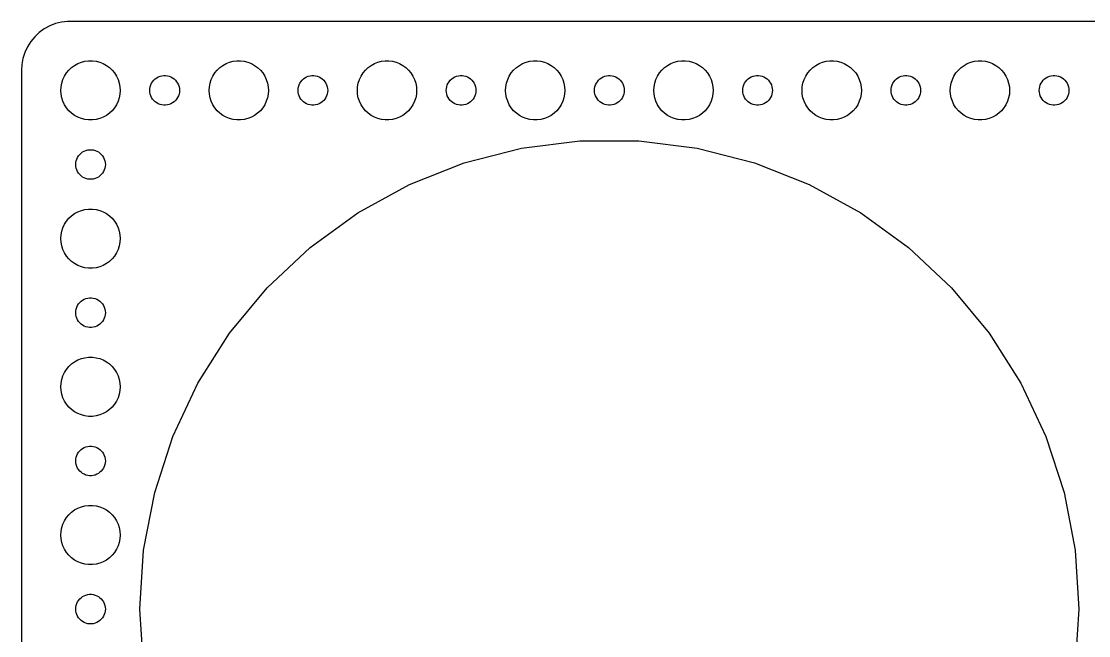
# Model space of a CAD drawing. Header units: metres. Extents: x -210 to 210, y -59 to 59.
# Drawn here: x -209.5 to -101.5, y -2.7 to 59.5 of the extents above; entities that cross this region are included whole.
import ezdxf

# ---------------------------------------------------------------- set-up
doc = ezdxf.new("R2010")
doc.units = ezdxf.units.M

msp = doc.modelspace()

# ---------------------------------------------------------------- linework, layer by layer
for p, q in [((-205.437, 59.4114), (-206.045, 59.2553)), ((-204.814, 59.4901), (-205.437, 59.4114)), ((204.814, 59.4901), (-204.814, 59.4901)), ((-207.687, 58.3526), (-208.145, 57.9227)), ((-207.179, 58.7216), (-207.687, 58.3526)), ((-206.629, 59.0241), (-207.179, 58.7216)), ((-206.045, 59.2553), (-206.629, 59.0241)), ((-208.545, 57.4389), (-208.882, 56.9088)), ((-208.145, 57.9227), (-208.545, 57.4389)), ((-209.149, 56.3406), (-209.343, 55.7434)), ((-208.882, 56.9088), (-209.149, 56.3406)), ((-209.461, 55.1267), (-209.5, 54.5)), ((-209.343, 55.7434), (-209.461, 55.1267)), ((-204.107, 55.033), (-203.777, 55.2145)), ((-203.777, 55.2145), (-203.427, 55.3532)), ((-203.427, 55.3532), (-203.062, 55.4469)), ((-203.062, 55.4469), (-202.688, 55.4941)), ((-202.688, 55.4941), (-202.312, 55.4941)), ((-202.312, 55.4941), (-201.938, 55.4469)), ((-201.938, 55.4469), (-201.573, 55.3532)), ((-201.573, 55.3532), (-201.223, 55.2145)), ((-201.223, 55.2145), (-200.893, 55.033)), ((-189.107, 55.033), (-188.777, 55.2145)), ((-188.777, 55.2145), (-188.427, 55.3532)), ((-188.427, 55.3532), (-188.062, 55.4469)), ((-188.062, 55.4469), (-187.688, 55.4941)), ((-187.688, 55.4941), (-187.312, 55.4941)), ((-187.312, 55.4941), (-186.938, 55.4469)), ((-186.938, 55.4469), (-186.573, 55.3532)), ((-186.573, 55.3532), (-186.223, 55.2145)), ((-186.223, 55.2145), (-185.893, 55.033)), ((-174.107, 55.033), (-173.777, 55.2145)), ((-173.777, 55.2145), (-173.427, 55.3532)), ((-173.427, 55.3532), (-173.062, 55.4469)), ((-173.062, 55.4469), (-172.688, 55.4941)), ((-172.688, 55.4941), (-172.312, 55.4941)), ((-172.312, 55.4941), (-171.938, 55.4469)), ((-171.938, 55.4469), (-171.573, 55.3532)), ((-171.573, 55.3532), (-171.223, 55.2145)), ((-171.223, 55.2145), (-170.893, 55.033)), ((-159.107, 55.033), (-158.777, 55.2145)), ((-158.777, 55.2145), (-158.427, 55.3532)), ((-158.427, 55.3532), (-158.062, 55.4469)), ((-158.062, 55.4469), (-157.688, 55.4941)), ((-157.688, 55.4941), (-157.312, 55.4941)), ((-157.312, 55.4941), (-156.938, 55.4469)), ((-156.938, 55.4469), (-156.573, 55.3532)), ((-156.573, 55.3532), (-156.223, 55.2145)), ((-156.223, 55.2145), (-155.893, 55.033)), ((-144.107, 55.033), (-143.777, 55.2145)), ((-143.777, 55.2145), (-143.427, 55.3532)), ((-143.427, 55.3532), (-143.062, 55.4469)), ((-143.062, 55.4469), (-142.688, 55.4941)), ((-142.688, 55.4941), (-142.312, 55.4941)), ((-142.312, 55.4941), (-141.938, 55.4469)), ((-141.938, 55.4469), (-141.573, 55.3532)), ((-141.573, 55.3532), (-141.223, 55.2145)), ((-141.223, 55.2145), (-140.893, 55.033)), ((-129.107, 55.033), (-128.777, 55.2145)), ((-128.777, 55.2145), (-128.427, 55.3532)), ((-128.427, 55.3532), (-128.062, 55.4469)), ((-128.062, 55.4469), (-127.688, 55.4941)), ((-127.688, 55.4941), (-127.312, 55.4941)), ((-127.312, 55.4941), (-126.938, 55.4469)), ((-126.938, 55.4469), (-126.573, 55.3532)), ((-126.573, 55.3532), (-126.223, 55.2145)), ((-126.223, 55.2145), (-125.893, 55.033)), ((-114.107, 55.033), (-113.777, 55.2145)), ((-113.777, 55.2145), (-113.427, 55.3532)), ((-113.427, 55.3532), (-113.062, 55.4469)), ((-113.062, 55.4469), (-112.688, 55.4941)), ((-112.688, 55.4941), (-112.312, 55.4941)), ((-112.312, 55.4941), (-111.938, 55.4469)), ((-111.938, 55.4469), (-111.573, 55.3532)), ((-111.573, 55.3532), (-111.223, 55.2145)), ((-111.223, 55.2145), (-110.893, 55.033)), ((-209.5, 54.5), (-209.5, -54.5)), ((-205.129, 53.9453), (-204.927, 54.2634)), ((-204.927, 54.2634), (-204.687, 54.5536)), ((-204.687, 54.5536), (-204.412, 54.8115)), ((-204.412, 54.8115), (-204.107, 55.033)), ((-200.893, 55.033), (-200.588, 54.8115)), ((-200.588, 54.8115), (-200.313, 54.5536)), ((-200.313, 54.5536), (-200.073, 54.2634)), ((-200.073, 54.2634), (-199.871, 53.9453)), ((-190.129, 53.9453), (-189.927, 54.2634)), ((-189.927, 54.2634), (-189.687, 54.5536)), ((-189.687, 54.5536), (-189.412, 54.8115)), ((-189.412, 54.8115), (-189.107, 55.033)), ((-185.893, 55.033), (-185.588, 54.8115)), ((-185.588, 54.8115), (-185.313, 54.5536)), ((-185.313, 54.5536), (-185.073, 54.2634)), ((-185.073, 54.2634), (-184.871, 53.9453)), ((-175.129, 53.9453), (-174.927, 54.2634)), ((-174.927, 54.2634), (-174.687, 54.5536)), ((-174.687, 54.5536), (-174.412, 54.8115)), ((-174.412, 54.8115), (-174.107, 55.033)), ((-170.893, 55.033), (-170.588, 54.8115)), ((-170.588, 54.8115), (-170.313, 54.5536)), ((-170.313, 54.5536), (-170.073, 54.2634)), ((-170.073, 54.2634), (-169.871, 53.9453)), ((-160.129, 53.9453), (-159.927, 54.2634)), ((-159.927, 54.2634), (-159.687, 54.5536)), ((-159.687, 54.5536), (-159.412, 54.8115)), ((-159.412, 54.8115), (-159.107, 55.033)), ((-155.893, 55.033), (-155.588, 54.8115)), ((-155.588, 54.8115), (-155.313, 54.5536)), ((-155.313, 54.5536), (-155.073, 54.2634)), ((-155.073, 54.2634), (-154.871, 53.9453)), ((-145.129, 53.9453), (-144.927, 54.2634)), ((-144.927, 54.2634), (-144.687, 54.5536)), ((-144.687, 54.5536), (-144.412, 54.8115)), ((-144.412, 54.8115), (-144.107, 55.033)), ((-140.893, 55.033), (-140.588, 54.8115)), ((-140.588, 54.8115), (-140.313, 54.5536)), ((-140.313, 54.5536), (-140.073, 54.2634)), ((-140.073, 54.2634), (-139.871, 53.9453)), ((-130.129, 53.9453), (-129.927, 54.2634)), ((-129.927, 54.2634), (-129.687, 54.5536)), ((-129.687, 54.5536), (-129.412, 54.8115)), ((-129.412, 54.8115), (-129.107, 55.033)), ((-125.893, 55.033), (-125.588, 54.8115)), ((-125.588, 54.8115), (-125.313, 54.5536)), ((-125.313, 54.5536), (-125.073, 54.2634)), ((-125.073, 54.2634), (-124.871, 53.9453)), ((-115.129, 53.9453), (-114.927, 54.2634)), ((-114.927, 54.2634), (-114.687, 54.5536)), ((-114.687, 54.5536), (-114.412, 54.8115)), ((-114.412, 54.8115), (-114.107, 55.033)), ((-110.893, 55.033), (-110.588, 54.8115)), ((-110.588, 54.8115), (-110.313, 54.5536)), ((-110.313, 54.5536), (-110.073, 54.2634)), ((-110.073, 54.2634), (-109.871, 53.9453)), ((-205.476, 52.876), (-205.406, 53.2461)), ((-205.406, 53.2461), (-205.289, 53.6044)), ((-205.289, 53.6044), (-205.129, 53.9453)), ((-199.871, 53.9453), (-199.711, 53.6044)), ((-199.711, 53.6044), (-199.594, 53.2461)), ((-199.594, 53.2461), (-199.524, 52.876)), ((-196.453, 52.873), (-196.395, 53.0522)), ((-196.395, 53.0522), (-196.314, 53.2226)), ((-196.314, 53.2226), (-196.214, 53.3817)), ((-196.214, 53.3817), (-196.093, 53.5268)), ((-196.093, 53.5268), (-195.956, 53.6558)), ((-195.956, 53.6558), (-195.804, 53.7665)), ((-195.804, 53.7665), (-195.639, 53.8572)), ((-195.639, 53.8572), (-195.464, 53.9266)), ((-195.464, 53.9266), (-195.281, 53.9734)), ((-195.281, 53.9734), (-195.094, 53.997)), ((-195.094, 53.997), (-194.906, 53.997)), ((-194.906, 53.997), (-194.719, 53.9734)), ((-194.719, 53.9734), (-194.536, 53.9266)), ((-194.536, 53.9266), (-194.361, 53.8572)), ((-194.361, 53.8572), (-194.196, 53.7665)), ((-194.196, 53.7665), (-194.044, 53.6558)), ((-194.044, 53.6558), (-193.907, 53.5268)), ((-193.907, 53.5268), (-193.786, 53.3817)), ((-193.786, 53.3817), (-193.686, 53.2226)), ((-193.686, 53.2226), (-193.605, 53.0522)), ((-193.605, 53.0522), (-193.547, 52.873)), ((-190.476, 52.876), (-190.406, 53.2461)), ((-190.406, 53.2461), (-190.289, 53.6044)), ((-190.289, 53.6044), (-190.129, 53.9453)), ((-184.871, 53.9453), (-184.711, 53.6044)), ((-184.711, 53.6044), (-184.594, 53.2461)), ((-184.594, 53.2461), (-184.524, 52.876)), ((-181.453, 52.873), (-181.395, 53.0522)), ((-181.395, 53.0522), (-181.314, 53.2226)), ((-181.314, 53.2226), (-181.214, 53.3817)), ((-181.214, 53.3817), (-181.093, 53.5268)), ((-181.093, 53.5268), (-180.956, 53.6558)), ((-180.956, 53.6558), (-180.804, 53.7665)), ((-180.804, 53.7665), (-180.639, 53.8572)), ((-180.639, 53.8572), (-180.464, 53.9266)), ((-180.464, 53.9266), (-180.281, 53.9734)), ((-180.281, 53.9734), (-180.094, 53.997)), ((-180.094, 53.997), (-179.906, 53.997)), ((-179.906, 53.997), (-179.719, 53.9734)), ((-179.719, 53.9734), (-179.536, 53.9266)), ((-179.536, 53.9266), (-179.361, 53.8572)), ((-179.361, 53.8572), (-179.196, 53.7665)), ((-179.196, 53.7665), (-179.044, 53.6558)), ((-179.044, 53.6558), (-178.907, 53.5268)), ((-178.907, 53.5268), (-178.786, 53.3817)), ((-178.786, 53.3817), (-178.686, 53.2226)), ((-178.686, 53.2226), (-178.605, 53.0522)), ((-178.605, 53.0522), (-178.547, 52.873)), ((-175.476, 52.876), (-175.406, 53.2461)), ((-175.406, 53.2461), (-175.289, 53.6044)), ((-175.289, 53.6044), (-175.129, 53.9453)), ((-169.871, 53.9453), (-169.711, 53.6044)), ((-169.711, 53.6044), (-169.594, 53.2461)), ((-169.594, 53.2461), (-169.524, 52.876)), ((-166.453, 52.873), (-166.395, 53.0522)), ((-166.395, 53.0522), (-166.314, 53.2226)), ((-166.314, 53.2226), (-166.214, 53.3817)), ((-166.214, 53.3817), (-166.093, 53.5268)), ((-166.093, 53.5268), (-165.956, 53.6558)), ((-165.956, 53.6558), (-165.804, 53.7665)), ((-165.804, 53.7665), (-165.639, 53.8572)), ((-165.639, 53.8572), (-165.464, 53.9266)), ((-165.464, 53.9266), (-165.281, 53.9734)), ((-165.281, 53.9734), (-165.094, 53.997)), ((-165.094, 53.997), (-164.906, 53.997)), ((-164.906, 53.997), (-164.719, 53.9734)), ((-164.719, 53.9734), (-164.536, 53.9266)), ((-164.536, 53.9266), (-164.361, 53.8572)), ((-164.361, 53.8572), (-164.196, 53.7665)), ((-164.196, 53.7665), (-164.044, 53.6558)), ((-164.044, 53.6558), (-163.907, 53.5268)), ((-163.907, 53.5268), (-163.786, 53.3817)), ((-163.786, 53.3817), (-163.686, 53.2226)), ((-163.686, 53.2226), (-163.605, 53.0522)), ((-163.605, 53.0522), (-163.547, 52.873)), ((-160.476, 52.876), (-160.406, 53.2461)), ((-160.406, 53.2461), (-160.289, 53.6044)), ((-160.289, 53.6044), (-160.129, 53.9453)), ((-154.871, 53.9453), (-154.711, 53.6044)), ((-154.711, 53.6044), (-154.594, 53.2461)), ((-154.594, 53.2461), (-154.524, 52.876)), ((-151.453, 52.873), (-151.395, 53.0522)), ((-151.395, 53.0522), (-151.314, 53.2226)), ((-151.314, 53.2226), (-151.214, 53.3817)), ((-151.214, 53.3817), (-151.093, 53.5268)), ((-151.093, 53.5268), (-150.956, 53.6558)), ((-150.956, 53.6558), (-150.804, 53.7665)), ((-150.804, 53.7665), (-150.639, 53.8572)), ((-150.639, 53.8572), (-150.464, 53.9266)), ((-150.464, 53.9266), (-150.281, 53.9734)), ((-150.281, 53.9734), (-150.094, 53.997)), ((-150.094, 53.997), (-149.906, 53.997)), ((-149.906, 53.997), (-149.719, 53.9734)), ((-149.719, 53.9734), (-149.536, 53.9266)), ((-149.536, 53.9266), (-149.361, 53.8572)), ((-149.361, 53.8572), (-149.196, 53.7665)), ((-149.196, 53.7665), (-149.044, 53.6558)), ((-149.044, 53.6558), (-148.907, 53.5268)), ((-148.907, 53.5268), (-148.786, 53.3817)), ((-148.786, 53.3817), (-148.686, 53.2226)), ((-148.686, 53.2226), (-148.605, 53.0522)), ((-148.605, 53.0522), (-148.547, 52.873)), ((-145.476, 52.876), (-145.406, 53.2461)), ((-145.406, 53.2461), (-145.289, 53.6044)), ((-145.289, 53.6044), (-145.129, 53.9453)), ((-139.871, 53.9453), (-139.711, 53.6044)), ((-139.711, 53.6044), (-139.594, 53.2461)), ((-139.594, 53.2461), (-139.524, 52.876)), ((-136.453, 52.873), (-136.395, 53.0522)), ((-136.395, 53.0522), (-136.314, 53.2226)), ((-136.314, 53.2226), (-136.214, 53.3817)), ((-136.214, 53.3817), (-136.093, 53.5268)), ((-136.093, 53.5268), (-135.956, 53.6558)), ((-135.956, 53.6558), (-135.804, 53.7665)), ((-135.804, 53.7665), (-135.639, 53.8572)), ((-135.639, 53.8572), (-135.464, 53.9266)), ((-135.464, 53.9266), (-135.281, 53.9734)), ((-135.281, 53.9734), (-135.094, 53.997)), ((-135.094, 53.997), (-134.906, 53.997)), ((-134.906, 53.997), (-134.719, 53.9734)), ((-134.719, 53.9734), (-134.536, 53.9266)), ((-134.536, 53.9266), (-134.361, 53.8572)), ((-134.361, 53.8572), (-134.196, 53.7665)), ((-134.196, 53.7665), (-134.044, 53.6558)), ((-134.044, 53.6558), (-133.907, 53.5268)), ((-133.907, 53.5268), (-133.786, 53.3817)), ((-133.786, 53.3817), (-133.686, 53.2226)), ((-133.686, 53.2226), (-133.605, 53.0522)), ((-133.605, 53.0522), (-133.547, 52.873)), ((-130.476, 52.876), (-130.406, 53.2461)), ((-130.406, 53.2461), (-130.289, 53.6044)), ((-130.289, 53.6044), (-130.129, 53.9453)), ((-124.871, 53.9453), (-124.711, 53.6044)), ((-124.711, 53.6044), (-124.594, 53.2461)), ((-124.594, 53.2461), (-124.524, 52.876)), ((-121.453, 52.873), (-121.395, 53.0522)), ((-121.395, 53.0522), (-121.314, 53.2226)), ((-121.314, 53.2226), (-121.214, 53.3817)), ((-121.214, 53.3817), (-121.093, 53.5268)), ((-121.093, 53.5268), (-120.956, 53.6558)), ((-120.956, 53.6558), (-120.804, 53.7665)), ((-120.804, 53.7665), (-120.639, 53.8572)), ((-120.639, 53.8572), (-120.464, 53.9266)), ((-120.464, 53.9266), (-120.281, 53.9734)), ((-120.281, 53.9734), (-120.094, 53.997)), ((-120.094, 53.997), (-119.906, 53.997)), ((-119.906, 53.997), (-119.719, 53.9734)), ((-119.719, 53.9734), (-119.536, 53.9266)), ((-119.536, 53.9266), (-119.361, 53.8572)), ((-119.361, 53.8572), (-119.196, 53.7665)), ((-119.196, 53.7665), (-119.044, 53.6558)), ((-119.044, 53.6558), (-118.907, 53.5268)), ((-118.907, 53.5268), (-118.786, 53.3817)), ((-118.786, 53.3817), (-118.686, 53.2226)), ((-118.686, 53.2226), (-118.605, 53.0522)), ((-118.605, 53.0522), (-118.547, 52.873)), ((-115.476, 52.876), (-115.406, 53.2461)), ((-115.406, 53.2461), (-115.289, 53.6044)), ((-115.289, 53.6044), (-115.129, 53.9453)), ((-109.871, 53.9453), (-109.711, 53.6044)), ((-109.711, 53.6044), (-109.594, 53.2461)), ((-109.594, 53.2461), (-109.524, 52.876)), ((-106.453, 52.873), (-106.395, 53.0522)), ((-106.395, 53.0522), (-106.314, 53.2226)), ((-106.314, 53.2226), (-106.214, 53.3817)), ((-106.214, 53.3817), (-106.093, 53.5268)), ((-106.093, 53.5268), (-105.956, 53.6558)), ((-105.956, 53.6558), (-105.804, 53.7665)), ((-105.804, 53.7665), (-105.639, 53.8572)), ((-105.639, 53.8572), (-105.464, 53.9266)), ((-105.464, 53.9266), (-105.281, 53.9734)), ((-105.281, 53.9734), (-105.094, 53.997)), ((-105.094, 53.997), (-104.906, 53.997)), ((-104.906, 53.997), (-104.719, 53.9734)), ((-104.719, 53.9734), (-104.536, 53.9266)), ((-104.536, 53.9266), (-104.361, 53.8572)), ((-104.361, 53.8572), (-104.196, 53.7665)), ((-104.196, 53.7665), (-104.044, 53.6558)), ((-104.044, 53.6558), (-103.907, 53.5268)), ((-103.907, 53.5268), (-103.786, 53.3817)), ((-103.786, 53.3817), (-103.686, 53.2226)), ((-103.686, 53.2226), (-103.605, 53.0522)), ((-103.605, 53.0522), (-103.547, 52.873)), ((-205.5, 52.5), (-205.476, 52.876)), ((-205.476, 52.124), (-205.5, 52.5)), ((-205.406, 51.7539), (-205.476, 52.124)), ((-199.524, 52.124), (-199.594, 51.7539)), ((-199.524, 52.876), (-199.5, 52.5)), ((-199.5, 52.5), (-199.524, 52.124)), ((-196.5, 52.5), (-196.488, 52.688)), ((-196.488, 52.312), (-196.5, 52.5)), ((-196.488, 52.688), (-196.453, 52.873)), ((-196.453, 52.127), (-196.488, 52.312)), ((-196.395, 51.9478), (-196.453, 52.127)), ((-196.314, 51.7774), (-196.395, 51.9478)), ((-193.605, 51.9478), (-193.686, 51.7774)), ((-193.547, 52.127), (-193.605, 51.9478)), ((-193.547, 52.873), (-193.512, 52.688)), ((-193.512, 52.312), (-193.547, 52.127)), ((-193.512, 52.688), (-193.5, 52.5)), ((-193.5, 52.5), (-193.512, 52.312)), ((-190.5, 52.5), (-190.476, 52.876)), ((-190.476, 52.124), (-190.5, 52.5)), ((-190.406, 51.7539), (-190.476, 52.124)), ((-184.524, 52.124), (-184.594, 51.7539)), ((-184.524, 52.876), (-184.5, 52.5)), ((-184.5, 52.5), (-184.524, 52.124)), ((-181.5, 52.5), (-181.488, 52.688)), ((-181.488, 52.312), (-181.5, 52.5)), ((-181.488, 52.688), (-181.453, 52.873)), ((-181.453, 52.127), (-181.488, 52.312)), ((-181.395, 51.9478), (-181.453, 52.127)), ((-181.314, 51.7774), (-181.395, 51.9478)), ((-178.605, 51.9478), (-178.686, 51.7774)), ((-178.547, 52.127), (-178.605, 51.9478)), ((-178.547, 52.873), (-178.512, 52.688)), ((-178.512, 52.312), (-178.547, 52.127)), ((-178.512, 52.688), (-178.5, 52.5)), ((-178.5, 52.5), (-178.512, 52.312)), ((-175.5, 52.5), (-175.476, 52.876)), ((-175.476, 52.124), (-175.5, 52.5)), ((-175.406, 51.7539), (-175.476, 52.124)), ((-169.524, 52.124), (-169.594, 51.7539)), ((-169.524, 52.876), (-169.5, 52.5)), ((-169.5, 52.5), (-169.524, 52.124)), ((-166.5, 52.5), (-166.488, 52.688)), ((-166.488, 52.312), (-166.5, 52.5)), ((-166.488, 52.688), (-166.453, 52.873)), ((-166.453, 52.127), (-166.488, 52.312)), ((-166.395, 51.9478), (-166.453, 52.127)), ((-166.314, 51.7774), (-166.395, 51.9478)), ((-163.605, 51.9478), (-163.686, 51.7774)), ((-163.547, 52.127), (-163.605, 51.9478)), ((-163.547, 52.873), (-163.512, 52.688)), ((-163.512, 52.312), (-163.547, 52.127)), ((-163.512, 52.688), (-163.5, 52.5)), ((-163.5, 52.5), (-163.512, 52.312)), ((-160.5, 52.5), (-160.476, 52.876)), ((-160.476, 52.124), (-160.5, 52.5)), ((-160.406, 51.7539), (-160.476, 52.124)), ((-154.524, 52.124), (-154.594, 51.7539)), ((-154.524, 52.876), (-154.5, 52.5)), ((-154.5, 52.5), (-154.524, 52.124)), ((-151.5, 52.5), (-151.488, 52.688)), ((-151.488, 52.312), (-151.5, 52.5)), ((-151.488, 52.688), (-151.453, 52.873)), ((-151.453, 52.127), (-151.488, 52.312)), ((-151.395, 51.9478), (-151.453, 52.127)), ((-151.314, 51.7774), (-151.395, 51.9478)), ((-148.605, 51.9478), (-148.686, 51.7774)), ((-148.547, 52.127), (-148.605, 51.9478)), ((-148.547, 52.873), (-148.512, 52.688)), ((-148.512, 52.312), (-148.547, 52.127)), ((-148.512, 52.688), (-148.5, 52.5)), ((-148.5, 52.5), (-148.512, 52.312)), ((-145.5, 52.5), (-145.476, 52.876)), ((-145.476, 52.124), (-145.5, 52.5)), ((-145.406, 51.7539), (-145.476, 52.124)), ((-139.524, 52.124), (-139.594, 51.7539)), ((-139.524, 52.876), (-139.5, 52.5)), ((-139.5, 52.5), (-139.524, 52.124)), ((-136.5, 52.5), (-136.488, 52.688)), ((-136.488, 52.312), (-136.5, 52.5)), ((-136.488, 52.688), (-136.453, 52.873)), ((-136.453, 52.127), (-136.488, 52.312)), ((-136.395, 51.9478), (-136.453, 52.127)), ((-136.314, 51.7774), (-136.395, 51.9478)), ((-133.605, 51.9478), (-133.686, 51.7774)), ((-133.547, 52.127), (-133.605, 51.9478)), ((-133.547, 52.873), (-133.512, 52.688)), ((-133.512, 52.312), (-133.547, 52.127)), ((-133.512, 52.688), (-133.5, 52.5)), ((-133.5, 52.5), (-133.512, 52.312)), ((-130.5, 52.5), (-130.476, 52.876)), ((-130.476, 52.124), (-130.5, 52.5)), ((-130.406, 51.7539), (-130.476, 52.124)), ((-124.524, 52.124), (-124.594, 51.7539)), ((-124.524, 52.876), (-124.5, 52.5)), ((-124.5, 52.5), (-124.524, 52.124)), ((-121.5, 52.5), (-121.488, 52.688)), ((-121.488, 52.312), (-121.5, 52.5)), ((-121.488, 52.688), (-121.453, 52.873)), ((-121.453, 52.127), (-121.488, 52.312)), ((-121.395, 51.9478), (-121.453, 52.127)), ((-121.314, 51.7774), (-121.395, 51.9478)), ((-118.605, 51.9478), (-118.686, 51.7774)), ((-118.547, 52.127), (-118.605, 51.9478)), ((-118.547, 52.873), (-118.512, 52.688)), ((-118.512, 52.312), (-118.547, 52.127)), ((-118.512, 52.688), (-118.5, 52.5)), ((-118.5, 52.5), (-118.512, 52.312)), ((-115.5, 52.5), (-115.476, 52.876)), ((-115.476, 52.124), (-115.5, 52.5)), ((-115.406, 51.7539), (-115.476, 52.124)), ((-109.524, 52.124), (-109.594, 51.7539)), ((-109.524, 52.876), (-109.5, 52.5)), ((-109.5, 52.5), (-109.524, 52.124)), ((-106.5, 52.5), (-106.488, 52.688)), ((-106.488, 52.312), (-106.5, 52.5)), ((-106.488, 52.688), (-106.453, 52.873)), ((-106.453, 52.127), (-106.488, 52.312)), ((-106.395, 51.9478), (-106.453, 52.127)), ((-106.314, 51.7774), (-106.395, 51.9478)), ((-103.605, 51.9478), (-103.686, 51.7774)), ((-103.547, 52.127), (-103.605, 51.9478)), ((-103.547, 52.873), (-103.512, 52.688)), ((-103.512, 52.312), (-103.547, 52.127)), ((-103.512, 52.688), (-103.5, 52.5)), ((-103.5, 52.5), (-103.512, 52.312)), ((-205.289, 51.3956), (-205.406, 51.7539)), ((-205.129, 51.0547), (-205.289, 51.3956)), ((-204.927, 50.7366), (-205.129, 51.0547)), ((-199.871, 51.0547), (-200.073, 50.7366)), ((-199.711, 51.3956), (-199.871, 51.0547)), ((-199.594, 51.7539), (-199.711, 51.3956)), ((-196.214, 51.6183), (-196.314, 51.7774)), ((-196.093, 51.4732), (-196.214, 51.6183)), ((-195.956, 51.3442), (-196.093, 51.4732)), ((-195.804, 51.2335), (-195.956, 51.3442)), ((-195.639, 51.1428), (-195.804, 51.2335)), ((-195.464, 51.0734), (-195.639, 51.1428)), ((-195.281, 51.0266), (-195.464, 51.0734)), ((-195.094, 51.003), (-195.281, 51.0266)), ((-194.906, 51.003), (-195.094, 51.003)), ((-194.719, 51.0266), (-194.906, 51.003)), ((-194.536, 51.0734), (-194.719, 51.0266)), ((-194.361, 51.1428), (-194.536, 51.0734)), ((-194.196, 51.2335), (-194.361, 51.1428)), ((-194.044, 51.3442), (-194.196, 51.2335)), ((-193.907, 51.4732), (-194.044, 51.3442)), ((-193.786, 51.6183), (-193.907, 51.4732)), ((-193.686, 51.7774), (-193.786, 51.6183)), ((-190.289, 51.3956), (-190.406, 51.7539)), ((-190.129, 51.0547), (-190.289, 51.3956)), ((-189.927, 50.7366), (-190.129, 51.0547)), ((-184.871, 51.0547), (-185.073, 50.7366)), ((-184.711, 51.3956), (-184.871, 51.0547)), ((-184.594, 51.7539), (-184.711, 51.3956)), ((-181.214, 51.6183), (-181.314, 51.7774)), ((-181.093, 51.4732), (-181.214, 51.6183)), ((-180.956, 51.3442), (-181.093, 51.4732)), ((-180.804, 51.2335), (-180.956, 51.3442)), ((-180.639, 51.1428), (-180.804, 51.2335)), ((-180.464, 51.0734), (-180.639, 51.1428)), ((-180.281, 51.0266), (-180.464, 51.0734)), ((-180.094, 51.003), (-180.281, 51.0266)), ((-179.906, 51.003), (-180.094, 51.003)), ((-179.719, 51.0266), (-179.906, 51.003)), ((-179.536, 51.0734), (-179.719, 51.0266)), ((-179.361, 51.1428), (-179.536, 51.0734)), ((-179.196, 51.2335), (-179.361, 51.1428)), ((-179.044, 51.3442), (-179.196, 51.2335)), ((-178.907, 51.4732), (-179.044, 51.3442)), ((-178.786, 51.6183), (-178.907, 51.4732)), ((-178.686, 51.7774), (-178.786, 51.6183)), ((-175.289, 51.3956), (-175.406, 51.7539)), ((-175.129, 51.0547), (-175.289, 51.3956)), ((-174.927, 50.7366), (-175.129, 51.0547)), ((-169.871, 51.0547), (-170.073, 50.7366)), ((-169.711, 51.3956), (-169.871, 51.0547)), ((-169.594, 51.7539), (-169.711, 51.3956)), ((-166.214, 51.6183), (-166.314, 51.7774)), ((-166.093, 51.4732), (-166.214, 51.6183)), ((-165.956, 51.3442), (-166.093, 51.4732)), ((-165.804, 51.2335), (-165.956, 51.3442)), ((-165.639, 51.1428), (-165.804, 51.2335)), ((-165.464, 51.0734), (-165.639, 51.1428)), ((-165.281, 51.0266), (-165.464, 51.0734)), ((-165.094, 51.003), (-165.281, 51.0266)), ((-164.906, 51.003), (-165.094, 51.003)), ((-164.719, 51.0266), (-164.906, 51.003)), ((-164.536, 51.0734), (-164.719, 51.0266)), ((-164.361, 51.1428), (-164.536, 51.0734)), ((-164.196, 51.2335), (-164.361, 51.1428)), ((-164.044, 51.3442), (-164.196, 51.2335)), ((-163.907, 51.4732), (-164.044, 51.3442)), ((-163.786, 51.6183), (-163.907, 51.4732)), ((-163.686, 51.7774), (-163.786, 51.6183)), ((-160.289, 51.3956), (-160.406, 51.7539)), ((-160.129, 51.0547), (-160.289, 51.3956)), ((-159.927, 50.7366), (-160.129, 51.0547)), ((-154.871, 51.0547), (-155.073, 50.7366)), ((-154.711, 51.3956), (-154.871, 51.0547)), ((-154.594, 51.7539), (-154.711, 51.3956)), ((-151.214, 51.6183), (-151.314, 51.7774)), ((-151.093, 51.4732), (-151.214, 51.6183)), ((-150.956, 51.3442), (-151.093, 51.4732)), ((-150.804, 51.2335), (-150.956, 51.3442)), ((-150.639, 51.1428), (-150.804, 51.2335)), ((-150.464, 51.0734), (-150.639, 51.1428)), ((-150.281, 51.0266), (-150.464, 51.0734)), ((-150.094, 51.003), (-150.281, 51.0266)), ((-149.906, 51.003), (-150.094, 51.003)), ((-149.719, 51.0266), (-149.906, 51.003)), ((-149.536, 51.0734), (-149.719, 51.0266)), ((-149.361, 51.1428), (-149.536, 51.0734)), ((-149.196, 51.2335), (-149.361, 51.1428)), ((-149.044, 51.3442), (-149.196, 51.2335)), ((-148.907, 51.4732), (-149.044, 51.3442)), ((-148.786, 51.6183), (-148.907, 51.4732)), ((-148.686, 51.7774), (-148.786, 51.6183)), ((-145.289, 51.3956), (-145.406, 51.7539)), ((-145.129, 51.0547), (-145.289, 51.3956)), ((-144.927, 50.7366), (-145.129, 51.0547)), ((-139.871, 51.0547), (-140.073, 50.7366)), ((-139.711, 51.3956), (-139.871, 51.0547)), ((-139.594, 51.7539), (-139.711, 51.3956)), ((-136.214, 51.6183), (-136.314, 51.7774)), ((-136.093, 51.4732), (-136.214, 51.6183)), ((-135.956, 51.3442), (-136.093, 51.4732)), ((-135.804, 51.2335), (-135.956, 51.3442)), ((-135.639, 51.1428), (-135.804, 51.2335)), ((-135.464, 51.0734), (-135.639, 51.1428)), ((-135.281, 51.0266), (-135.464, 51.0734)), ((-135.094, 51.003), (-135.281, 51.0266)), ((-134.906, 51.003), (-135.094, 51.003)), ((-134.719, 51.0266), (-134.906, 51.003)), ((-134.536, 51.0734), (-134.719, 51.0266)), ((-134.361, 51.1428), (-134.536, 51.0734)), ((-134.196, 51.2335), (-134.361, 51.1428)), ((-134.044, 51.3442), (-134.196, 51.2335)), ((-133.907, 51.4732), (-134.044, 51.3442)), ((-133.786, 51.6183), (-133.907, 51.4732)), ((-133.686, 51.7774), (-133.786, 51.6183)), ((-130.289, 51.3956), (-130.406, 51.7539)), ((-130.129, 51.0547), (-130.289, 51.3956)), ((-129.927, 50.7366), (-130.129, 51.0547)), ((-124.871, 51.0547), (-125.073, 50.7366)), ((-124.711, 51.3956), (-124.871, 51.0547)), ((-124.594, 51.7539), (-124.711, 51.3956)), ((-121.214, 51.6183), (-121.314, 51.7774)), ((-121.093, 51.4732), (-121.214, 51.6183)), ((-120.956, 51.3442), (-121.093, 51.4732)), ((-120.804, 51.2335), (-120.956, 51.3442)), ((-120.639, 51.1428), (-120.804, 51.2335)), ((-120.464, 51.0734), (-120.639, 51.1428)), ((-120.281, 51.0266), (-120.464, 51.0734)), ((-120.094, 51.003), (-120.281, 51.0266)), ((-119.906, 51.003), (-120.094, 51.003)), ((-119.719, 51.0266), (-119.906, 51.003)), ((-119.536, 51.0734), (-119.719, 51.0266)), ((-119.361, 51.1428), (-119.536, 51.0734)), ((-119.196, 51.2335), (-119.361, 51.1428)), ((-119.044, 51.3442), (-119.196, 51.2335)), ((-118.907, 51.4732), (-119.044, 51.3442)), ((-118.786, 51.6183), (-118.907, 51.4732)), ((-118.686, 51.7774), (-118.786, 51.6183)), ((-115.289, 51.3956), (-115.406, 51.7539)), ((-115.129, 51.0547), (-115.289, 51.3956)), ((-114.927, 50.7366), (-115.129, 51.0547)), ((-109.871, 51.0547), (-110.073, 50.7366)), ((-109.711, 51.3956), (-109.871, 51.0547)), ((-109.594, 51.7539), (-109.711, 51.3956)), ((-106.214, 51.6183), (-106.314, 51.7774)), ((-106.093, 51.4732), (-106.214, 51.6183)), ((-105.956, 51.3442), (-106.093, 51.4732)), ((-105.804, 51.2335), (-105.956, 51.3442)), ((-105.639, 51.1428), (-105.804, 51.2335)), ((-105.464, 51.0734), (-105.639, 51.1428)), ((-105.281, 51.0266), (-105.464, 51.0734)), ((-105.094, 51.003), (-105.281, 51.0266)), ((-104.906, 51.003), (-105.094, 51.003)), ((-104.719, 51.0266), (-104.906, 51.003)), ((-104.536, 51.0734), (-104.719, 51.0266)), ((-104.361, 51.1428), (-104.536, 51.0734)), ((-104.196, 51.2335), (-104.361, 51.1428)), ((-104.044, 51.3442), (-104.196, 51.2335)), ((-103.907, 51.4732), (-104.044, 51.3442)), ((-103.786, 51.6183), (-103.907, 51.4732)), ((-103.686, 51.7774), (-103.786, 51.6183)), ((-204.687, 50.4464), (-204.927, 50.7366)), ((-204.412, 50.1885), (-204.687, 50.4464)), ((-204.107, 49.967), (-204.412, 50.1885)), ((-203.777, 49.7855), (-204.107, 49.967)), ((-203.427, 49.6468), (-203.777, 49.7855)), ((-201.223, 49.7855), (-201.573, 49.6468)), ((-200.893, 49.967), (-201.223, 49.7855)), ((-200.588, 50.1885), (-200.893, 49.967)), ((-200.313, 50.4464), (-200.588, 50.1885)), ((-200.073, 50.7366), (-200.313, 50.4464)), ((-189.687, 50.4464), (-189.927, 50.7366)), ((-189.412, 50.1885), (-189.687, 50.4464)), ((-189.107, 49.967), (-189.412, 50.1885)), ((-188.777, 49.7855), (-189.107, 49.967)), ((-188.427, 49.6468), (-188.777, 49.7855)), ((-186.223, 49.7855), (-186.573, 49.6468)), ((-185.893, 49.967), (-186.223, 49.7855)), ((-185.588, 50.1885), (-185.893, 49.967)), ((-185.313, 50.4464), (-185.588, 50.1885)), ((-185.073, 50.7366), (-185.313, 50.4464)), ((-174.687, 50.4464), (-174.927, 50.7366)), ((-174.412, 50.1885), (-174.687, 50.4464)), ((-174.107, 49.967), (-174.412, 50.1885)), ((-173.777, 49.7855), (-174.107, 49.967)), ((-173.427, 49.6468), (-173.777, 49.7855)), ((-171.223, 49.7855), (-171.573, 49.6468)), ((-170.893, 49.967), (-171.223, 49.7855)), ((-170.588, 50.1885), (-170.893, 49.967)), ((-170.313, 50.4464), (-170.588, 50.1885)), ((-170.073, 50.7366), (-170.313, 50.4464)), ((-159.687, 50.4464), (-159.927, 50.7366)), ((-159.412, 50.1885), (-159.687, 50.4464)), ((-159.107, 49.967), (-159.412, 50.1885)), ((-158.777, 49.7855), (-159.107, 49.967)), ((-158.427, 49.6468), (-158.777, 49.7855)), ((-156.223, 49.7855), (-156.573, 49.6468)), ((-155.893, 49.967), (-156.223, 49.7855)), ((-155.588, 50.1885), (-155.893, 49.967)), ((-155.313, 50.4464), (-155.588, 50.1885)), ((-155.073, 50.7366), (-155.313, 50.4464)), ((-144.687, 50.4464), (-144.927, 50.7366)), ((-144.412, 50.1885), (-144.687, 50.4464)), ((-144.107, 49.967), (-144.412, 50.1885)), ((-143.777, 49.7855), (-144.107, 49.967)), ((-143.427, 49.6468), (-143.777, 49.7855)), ((-141.223, 49.7855), (-141.573, 49.6468)), ((-140.893, 49.967), (-141.223, 49.7855)), ((-140.588, 50.1885), (-140.893, 49.967)), ((-140.313, 50.4464), (-140.588, 50.1885)), ((-140.073, 50.7366), (-140.313, 50.4464)), ((-129.687, 50.4464), (-129.927, 50.7366)), ((-129.412, 50.1885), (-129.687, 50.4464)), ((-129.107, 49.967), (-129.412, 50.1885)), ((-128.777, 49.7855), (-129.107, 49.967)), ((-128.427, 49.6468), (-128.777, 49.7855)), ((-126.223, 49.7855), (-126.573, 49.6468)), ((-125.893, 49.967), (-126.223, 49.7855)), ((-125.588, 50.1885), (-125.893, 49.967)), ((-125.313, 50.4464), (-125.588, 50.1885)), ((-125.073, 50.7366), (-125.313, 50.4464)), ((-114.687, 50.4464), (-114.927, 50.7366)), ((-114.412, 50.1885), (-114.687, 50.4464)), ((-114.107, 49.967), (-114.412, 50.1885)), ((-113.777, 49.7855), (-114.107, 49.967)), ((-113.427, 49.6468), (-113.777, 49.7855)), ((-111.223, 49.7855), (-111.573, 49.6468)), ((-110.893, 49.967), (-111.223, 49.7855)), ((-110.588, 50.1885), (-110.893, 49.967)), ((-110.313, 50.4464), (-110.588, 50.1885)), ((-110.073, 50.7366), (-110.313, 50.4464)), ((-203.062, 49.5531), (-203.427, 49.6468)), ((-202.688, 49.5059), (-203.062, 49.5531)), ((-202.312, 49.5059), (-202.688, 49.5059)), ((-201.938, 49.5531), (-202.312, 49.5059)), ((-201.573, 49.6468), (-201.938, 49.5531)), ((-188.062, 49.5531), (-188.427, 49.6468)), ((-187.688, 49.5059), (-188.062, 49.5531)), ((-187.312, 49.5059), (-187.688, 49.5059)), ((-186.938, 49.5531), (-187.312, 49.5059)), ((-186.573, 49.6468), (-186.938, 49.5531)), ((-173.062, 49.5531), (-173.427, 49.6468)), ((-172.688, 49.5059), (-173.062, 49.5531)), ((-172.312, 49.5059), (-172.688, 49.5059)), ((-171.938, 49.5531), (-172.312, 49.5059)), ((-171.573, 49.6468), (-171.938, 49.5531)), ((-158.062, 49.5531), (-158.427, 49.6468)), ((-157.688, 49.5059), (-158.062, 49.5531)), ((-157.312, 49.5059), (-157.688, 49.5059)), ((-156.938, 49.5531), (-157.312, 49.5059)), ((-156.573, 49.6468), (-156.938, 49.5531)), ((-143.062, 49.5531), (-143.427, 49.6468)), ((-142.688, 49.5059), (-143.062, 49.5531)), ((-142.312, 49.5059), (-142.688, 49.5059)), ((-141.938, 49.5531), (-142.312, 49.5059)), ((-141.573, 49.6468), (-141.938, 49.5531)), ((-128.062, 49.5531), (-128.427, 49.6468)), ((-127.688, 49.5059), (-128.062, 49.5531)), ((-127.312, 49.5059), (-127.688, 49.5059)), ((-126.938, 49.5531), (-127.312, 49.5059)), ((-126.573, 49.6468), (-126.938, 49.5531)), ((-113.062, 49.5531), (-113.427, 49.6468)), ((-112.688, 49.5059), (-113.062, 49.5531)), ((-112.312, 49.5059), (-112.688, 49.5059)), ((-111.938, 49.5531), (-112.312, 49.5059)), ((-111.573, 49.6468), (-111.938, 49.5531)), ((-202.964, 46.4266), (-202.781, 46.4734)), ((-202.781, 46.4734), (-202.594, 46.497)), ((-202.594, 46.497), (-202.406, 46.497)), ((-202.406, 46.497), (-202.219, 46.4734)), ((-202.219, 46.4734), (-202.036, 46.4266)), ((-164.678, 45.1752), (-158.901, 46.6586)), ((-158.901, 46.6586), (-152.983, 47.4063)), ((-152.983, 47.4063), (-147.017, 47.4063)), ((-147.017, 47.4063), (-141.099, 46.6586)), ((-141.099, 46.6586), (-135.322, 45.1752)), ((-203.988, 45.188), (-203.953, 45.373)), ((-203.953, 45.373), (-203.895, 45.5522)), ((-203.895, 45.5522), (-203.814, 45.7226)), ((-203.814, 45.7226), (-203.714, 45.8817)), ((-203.714, 45.8817), (-203.593, 46.0268)), ((-203.593, 46.0268), (-203.456, 46.1558)), ((-203.456, 46.1558), (-203.304, 46.2665)), ((-203.304, 46.2665), (-203.139, 46.3572)), ((-203.139, 46.3572), (-202.964, 46.4266)), ((-202.036, 46.4266), (-201.861, 46.3572)), ((-201.861, 46.3572), (-201.696, 46.2665)), ((-201.696, 46.2665), (-201.544, 46.1558)), ((-201.544, 46.1558), (-201.407, 46.0268)), ((-201.407, 46.0268), (-201.286, 45.8817)), ((-201.286, 45.8817), (-201.186, 45.7226)), ((-201.186, 45.7226), (-201.105, 45.5522)), ((-201.105, 45.5522), (-201.047, 45.373)), ((-201.047, 45.373), (-201.012, 45.188)), ((-204, 45), (-203.988, 45.188)), ((-203.988, 44.812), (-204, 45)), ((-203.953, 44.627), (-203.988, 44.812)), ((-203.895, 44.4478), (-203.953, 44.627)), ((-203.814, 44.2774), (-203.895, 44.4478)), ((-201.105, 44.4478), (-201.186, 44.2774)), ((-201.047, 44.627), (-201.105, 44.4478)), ((-201.012, 44.812), (-201.047, 44.627)), ((-201.012, 45.188), (-201, 45)), ((-201, 45), (-201.012, 44.812)), ((-170.225, 42.9793), (-164.678, 45.1752)), ((-135.322, 45.1752), (-129.775, 42.9793)), ((-203.714, 44.1183), (-203.814, 44.2774)), ((-203.593, 43.9732), (-203.714, 44.1183)), ((-203.456, 43.8442), (-203.593, 43.9732)), ((-203.304, 43.7335), (-203.456, 43.8442)), ((-203.139, 43.6428), (-203.304, 43.7335)), ((-202.964, 43.5734), (-203.139, 43.6428)), ((-202.781, 43.5266), (-202.964, 43.5734)), ((-202.594, 43.503), (-202.781, 43.5266)), ((-202.406, 43.503), (-202.594, 43.503)), ((-202.219, 43.5266), (-202.406, 43.503)), ((-202.036, 43.5734), (-202.219, 43.5266)), ((-201.861, 43.6428), (-202.036, 43.5734)), ((-201.696, 43.7335), (-201.861, 43.6428)), ((-201.544, 43.8442), (-201.696, 43.7335)), ((-201.407, 43.9732), (-201.544, 43.8442)), ((-201.286, 44.1183), (-201.407, 43.9732)), ((-201.186, 44.2774), (-201.286, 44.1183)), ((-175.452, 40.1056), (-170.225, 42.9793)), ((-129.775, 42.9793), (-124.548, 40.1056)), ((-204.412, 39.8115), (-204.107, 40.033)), ((-204.107, 40.033), (-203.777, 40.2145)), ((-203.777, 40.2145), (-203.427, 40.3532)), ((-203.427, 40.3532), (-203.062, 40.4469)), ((-203.062, 40.4469), (-202.688, 40.4941)), ((-202.688, 40.4941), (-202.312, 40.4941)), ((-202.312, 40.4941), (-201.938, 40.4469)), ((-201.938, 40.4469), (-201.573, 40.3532)), ((-201.573, 40.3532), (-201.223, 40.2145)), ((-201.223, 40.2145), (-200.893, 40.033)), ((-200.893, 40.033), (-200.588, 39.8115)), ((-180.278, 36.5994), (-175.452, 40.1056)), ((-124.548, 40.1056), (-119.722, 36.5994)), ((-205.289, 38.6044), (-205.129, 38.9453)), ((-205.129, 38.9453), (-204.927, 39.2634)), ((-204.927, 39.2634), (-204.687, 39.5536)), ((-204.687, 39.5536), (-204.412, 39.8115)), ((-200.588, 39.8115), (-200.313, 39.5536)), ((-200.313, 39.5536), (-200.073, 39.2634)), ((-200.073, 39.2634), (-199.871, 38.9453)), ((-199.871, 38.9453), (-199.711, 38.6044)), ((-205.5, 37.5), (-205.476, 37.876)), ((-205.476, 37.876), (-205.406, 38.2461)), ((-205.406, 38.2461), (-205.289, 38.6044)), ((-199.711, 38.6044), (-199.594, 38.2461)), ((-199.594, 38.2461), (-199.524, 37.876)), ((-199.524, 37.876), (-199.5, 37.5)), ((-205.476, 37.124), (-205.5, 37.5)), ((-205.406, 36.7539), (-205.476, 37.124)), ((-205.289, 36.3956), (-205.406, 36.7539)), ((-199.594, 36.7539), (-199.711, 36.3956)), ((-199.524, 37.124), (-199.594, 36.7539)), ((-199.5, 37.5), (-199.524, 37.124)), ((-205.129, 36.0547), (-205.289, 36.3956)), ((-204.927, 35.7366), (-205.129, 36.0547)), ((-204.687, 35.4464), (-204.927, 35.7366)), ((-200.073, 35.7366), (-200.313, 35.4464)), ((-199.871, 36.0547), (-200.073, 35.7366)), ((-199.711, 36.3956), (-199.871, 36.0547)), ((-184.626, 32.516), (-180.278, 36.5994)), ((-119.722, 36.5994), (-115.374, 32.516)), ((-204.412, 35.1885), (-204.687, 35.4464)), ((-204.107, 34.967), (-204.412, 35.1885)), ((-203.777, 34.7855), (-204.107, 34.967)), ((-203.427, 34.6468), (-203.777, 34.7855)), ((-203.062, 34.5531), (-203.427, 34.6468)), ((-201.573, 34.6468), (-201.938, 34.5531)), ((-201.223, 34.7855), (-201.573, 34.6468)), ((-200.893, 34.967), (-201.223, 34.7855)), ((-200.588, 35.1885), (-200.893, 34.967)), ((-200.313, 35.4464), (-200.588, 35.1885)), ((-202.688, 34.5059), (-203.062, 34.5531)), ((-202.312, 34.5059), (-202.688, 34.5059)), ((-201.938, 34.5531), (-202.312, 34.5059)), ((-188.428, 27.9198), (-184.626, 32.516)), ((-115.374, 32.516), (-111.572, 27.9198)), ((-203.304, 31.2665), (-203.139, 31.3572)), ((-203.139, 31.3572), (-202.964, 31.4266)), ((-202.964, 31.4266), (-202.781, 31.4734)), ((-202.781, 31.4734), (-202.594, 31.497)), ((-202.594, 31.497), (-202.406, 31.497)), ((-202.406, 31.497), (-202.219, 31.4734)), ((-202.219, 31.4734), (-202.036, 31.4266)), ((-202.036, 31.4266), (-201.861, 31.3572)), ((-201.861, 31.3572), (-201.696, 31.2665)), ((-203.988, 30.188), (-203.953, 30.373)), ((-203.953, 30.373), (-203.895, 30.5522)), ((-203.895, 30.5522), (-203.814, 30.7226)), ((-203.814, 30.7226), (-203.714, 30.8817)), ((-203.714, 30.8817), (-203.593, 31.0268)), ((-203.593, 31.0268), (-203.456, 31.1558)), ((-203.456, 31.1558), (-203.304, 31.2665)), ((-201.696, 31.2665), (-201.544, 31.1558)), ((-201.544, 31.1558), (-201.407, 31.0268)), ((-201.407, 31.0268), (-201.286, 30.8817)), ((-201.286, 30.8817), (-201.186, 30.7226)), ((-201.186, 30.7226), (-201.105, 30.5522)), ((-201.105, 30.5522), (-201.047, 30.373)), ((-201.047, 30.373), (-201.012, 30.188)), ((-204, 30), (-203.988, 30.188)), ((-203.988, 29.812), (-204, 30)), ((-203.953, 29.627), (-203.988, 29.812)), ((-203.895, 29.4478), (-203.953, 29.627)), ((-203.814, 29.2774), (-203.895, 29.4478)), ((-203.714, 29.1183), (-203.814, 29.2774)), ((-201.186, 29.2774), (-201.286, 29.1183)), ((-201.105, 29.4478), (-201.186, 29.2774)), ((-201.047, 29.627), (-201.105, 29.4478)), ((-201.012, 29.812), (-201.047, 29.627)), ((-201.012, 30.188), (-201, 30)), ((-201, 30), (-201.012, 29.812)), ((-203.593, 28.9732), (-203.714, 29.1183)), ((-203.456, 28.8442), (-203.593, 28.9732)), ((-203.304, 28.7335), (-203.456, 28.8442)), ((-203.139, 28.6427), (-203.304, 28.7335)), ((-202.964, 28.5734), (-203.139, 28.6427)), ((-202.781, 28.5266), (-202.964, 28.5734)), ((-202.594, 28.503), (-202.781, 28.5266)), ((-202.406, 28.503), (-202.594, 28.503)), ((-202.219, 28.5266), (-202.406, 28.503)), ((-202.036, 28.5734), (-202.219, 28.5266)), ((-201.861, 28.6427), (-202.036, 28.5734)), ((-201.696, 28.7335), (-201.861, 28.6427)), ((-201.544, 28.8442), (-201.696, 28.7335)), ((-201.407, 28.9732), (-201.544, 28.8442)), ((-201.286, 29.1183), (-201.407, 28.9732)), ((-191.625, 22.8833), (-188.428, 27.9198)), ((-111.572, 27.9198), (-108.375, 22.8833)), ((-204.412, 24.8115), (-204.107, 25.033)), ((-204.107, 25.033), (-203.777, 25.2145)), ((-203.777, 25.2145), (-203.427, 25.3532)), ((-203.427, 25.3532), (-203.062, 25.4469)), ((-203.062, 25.4469), (-202.688, 25.4941)), ((-202.688, 25.4941), (-202.312, 25.4941)), ((-202.312, 25.4941), (-201.938, 25.4469)), ((-201.938, 25.4469), (-201.573, 25.3532)), ((-201.573, 25.3532), (-201.223, 25.2145)), ((-201.223, 25.2145), (-200.893, 25.033)), ((-200.893, 25.033), (-200.588, 24.8115)), ((-205.289, 23.6044), (-205.129, 23.9453)), ((-205.129, 23.9453), (-204.927, 24.2634)), ((-204.927, 24.2634), (-204.687, 24.5536)), ((-204.687, 24.5536), (-204.412, 24.8115)), ((-200.588, 24.8115), (-200.313, 24.5536)), ((-200.313, 24.5536), (-200.073, 24.2634)), ((-200.073, 24.2634), (-199.871, 23.9453)), ((-199.871, 23.9453), (-199.711, 23.6044)), ((-205.5, 22.5), (-205.476, 22.876)), ((-205.476, 22.876), (-205.406, 23.2461)), ((-205.406, 23.2461), (-205.289, 23.6044)), ((-199.711, 23.6044), (-199.594, 23.2461)), ((-199.594, 23.2461), (-199.524, 22.876)), ((-199.524, 22.876), (-199.5, 22.5)), ((-194.164, 17.4859), (-191.625, 22.8833)), ((-108.375, 22.8833), (-105.836, 17.4859)), ((-205.476, 22.124), (-205.5, 22.5)), ((-205.406, 21.7539), (-205.476, 22.124)), ((-205.289, 21.3956), (-205.406, 21.7539)), ((-199.594, 21.7539), (-199.711, 21.3956)), ((-199.524, 22.124), (-199.594, 21.7539)), ((-199.5, 22.5), (-199.524, 22.124)), ((-205.129, 21.0547), (-205.289, 21.3956)), ((-204.927, 20.7366), (-205.129, 21.0547)), ((-204.687, 20.4464), (-204.927, 20.7366)), ((-200.073, 20.7366), (-200.313, 20.4464)), ((-199.871, 21.0547), (-200.073, 20.7366)), ((-199.711, 21.3956), (-199.871, 21.0547)), ((-204.412, 20.1884), (-204.687, 20.4464)), ((-204.107, 19.967), (-204.412, 20.1884)), ((-203.777, 19.7855), (-204.107, 19.967)), ((-203.427, 19.6468), (-203.777, 19.7855)), ((-203.062, 19.5531), (-203.427, 19.6468)), ((-202.688, 19.5059), (-203.062, 19.5531)), ((-202.312, 19.5059), (-202.688, 19.5059)), ((-201.938, 19.5531), (-202.312, 19.5059)), ((-201.573, 19.6468), (-201.938, 19.5531)), ((-201.223, 19.7855), (-201.573, 19.6468)), ((-200.893, 19.967), (-201.223, 19.7855)), ((-200.588, 20.1884), (-200.893, 19.967)), ((-200.313, 20.4464), (-200.588, 20.1884)), ((-196.008, 11.8128), (-194.164, 17.4859)), ((-105.836, 17.4859), (-103.992, 11.8128)), ((-203.456, 16.1558), (-203.304, 16.2665)), ((-203.304, 16.2665), (-203.139, 16.3572)), ((-203.139, 16.3572), (-202.964, 16.4266)), ((-202.964, 16.4266), (-202.781, 16.4734)), ((-202.781, 16.4734), (-202.594, 16.497)), ((-202.594, 16.497), (-202.406, 16.497)), ((-202.406, 16.497), (-202.219, 16.4734)), ((-202.219, 16.4734), (-202.036, 16.4266)), ((-202.036, 16.4266), (-201.861, 16.3572)), ((-201.861, 16.3572), (-201.696, 16.2665)), ((-201.696, 16.2665), (-201.544, 16.1558)), ((-204, 15), (-203.988, 15.188)), ((-203.988, 15.188), (-203.953, 15.373)), ((-203.953, 15.373), (-203.895, 15.5522)), ((-203.895, 15.5522), (-203.814, 15.7226)), ((-203.814, 15.7226), (-203.714, 15.8817)), ((-203.714, 15.8817), (-203.593, 16.0268)), ((-203.593, 16.0268), (-203.456, 16.1558)), ((-201.544, 16.1558), (-201.407, 16.0268)), ((-201.407, 16.0268), (-201.286, 15.8817)), ((-201.286, 15.8817), (-201.186, 15.7226)), ((-201.186, 15.7226), (-201.105, 15.5522)), ((-201.105, 15.5522), (-201.047, 15.373)), ((-201.047, 15.373), (-201.012, 15.188)), ((-201.012, 15.188), (-201, 15)), ((-203.988, 14.812), (-204, 15)), ((-203.953, 14.627), (-203.988, 14.812)), ((-203.895, 14.4478), (-203.953, 14.627)), ((-203.814, 14.2774), (-203.895, 14.4478)), ((-203.714, 14.1183), (-203.814, 14.2774)), ((-203.593, 13.9732), (-203.714, 14.1183)), ((-201.286, 14.1183), (-201.407, 13.9732)), ((-201.186, 14.2774), (-201.286, 14.1183)), ((-201.105, 14.4478), (-201.186, 14.2774)), ((-201.047, 14.627), (-201.105, 14.4478)), ((-201.012, 14.812), (-201.047, 14.627)), ((-201, 15), (-201.012, 14.812)), ((-203.456, 13.8442), (-203.593, 13.9732)), ((-203.304, 13.7335), (-203.456, 13.8442)), ((-203.139, 13.6427), (-203.304, 13.7335)), ((-202.964, 13.5734), (-203.139, 13.6427)), ((-202.781, 13.5266), (-202.964, 13.5734)), ((-202.594, 13.5029), (-202.781, 13.5266)), ((-202.406, 13.5029), (-202.594, 13.5029)), ((-202.219, 13.5266), (-202.406, 13.5029)), ((-202.036, 13.5734), (-202.219, 13.5266)), ((-201.861, 13.6427), (-202.036, 13.5734)), ((-201.696, 13.7335), (-201.861, 13.6427)), ((-201.544, 13.8442), (-201.696, 13.7335)), ((-201.407, 13.9732), (-201.544, 13.8442)), ((-197.125, 5.95332), (-196.008, 11.8128)), ((-103.992, 11.8128), (-102.875, 5.95332)), ((-204.687, 9.55363), (-204.412, 9.81154)), ((-204.412, 9.81154), (-204.107, 10.033)), ((-204.107, 10.033), (-203.777, 10.2145)), ((-203.777, 10.2145), (-203.427, 10.3532)), ((-203.427, 10.3532), (-203.062, 10.4469)), ((-203.062, 10.4469), (-202.688, 10.4941)), ((-202.688, 10.4941), (-202.312, 10.4941)), ((-202.312, 10.4941), (-201.938, 10.4469)), ((-201.938, 10.4469), (-201.573, 10.3532)), ((-201.573, 10.3532), (-201.223, 10.2145)), ((-201.223, 10.2145), (-200.893, 10.033)), ((-200.893, 10.033), (-200.588, 9.81154)), ((-200.588, 9.81154), (-200.313, 9.55363)), ((-205.289, 8.60437), (-205.129, 8.94525)), ((-205.129, 8.94525), (-204.927, 9.26335)), ((-204.927, 9.26335), (-204.687, 9.55363)), ((-200.313, 9.55363), (-200.073, 9.26335)), ((-200.073, 9.26335), (-199.871, 8.94525)), ((-199.871, 8.94525), (-199.711, 8.60437)), ((-205.5, 7.5), (-205.476, 7.87599)), ((-205.476, 7.87599), (-205.406, 8.24606)), ((-205.406, 8.24606), (-205.289, 8.60437)), ((-199.711, 8.60437), (-199.594, 8.24606)), ((-199.594, 8.24606), (-199.524, 7.87599)), ((-199.524, 7.87599), (-199.5, 7.5)), ((-205.476, 7.12399), (-205.5, 7.5)), ((-205.406, 6.75392), (-205.476, 7.12399)), ((-205.289, 6.39561), (-205.406, 6.75392)), ((-199.594, 6.75392), (-199.711, 6.39561)), ((-199.524, 7.12399), (-199.594, 6.75392)), ((-199.5, 7.5), (-199.524, 7.12399)), ((-205.129, 6.05473), (-205.289, 6.39561)), ((-204.927, 5.73663), (-205.129, 6.05473)), ((-204.687, 5.44635), (-204.927, 5.73663)), ((-204.412, 5.18845), (-204.687, 5.44635)), ((-200.313, 5.44635), (-200.588, 5.18845)), ((-200.073, 5.73663), (-200.313, 5.44635)), ((-199.871, 6.05473), (-200.073, 5.73663)), ((-199.711, 6.39561), (-199.871, 6.05473)), ((-197.5, 0), (-197.125, 5.95332)), ((-102.875, 5.95332), (-102.5, 0)), ((-204.107, 4.96701), (-204.412, 5.18845)), ((-203.777, 4.78551), (-204.107, 4.96701)), ((-203.427, 4.64682), (-203.777, 4.78551)), ((-203.062, 4.55313), (-203.427, 4.64682)), ((-202.688, 4.50591), (-203.062, 4.55313)), ((-202.312, 4.50591), (-202.688, 4.50591)), ((-201.938, 4.55313), (-202.312, 4.50591)), ((-201.573, 4.64682), (-201.938, 4.55313)), ((-201.223, 4.78551), (-201.573, 4.64682)), ((-200.893, 4.96701), (-201.223, 4.78551)), ((-200.588, 5.18845), (-200.893, 4.96701)), ((-203.593, 1.02681), (-203.456, 1.15576)), ((-203.456, 1.15576), (-203.304, 1.26648)), ((-203.304, 1.26648), (-203.139, 1.35724)), ((-203.139, 1.35724), (-202.964, 1.42657)), ((-202.964, 1.42657), (-202.781, 1.47342)), ((-202.781, 1.47342), (-202.594, 1.49704)), ((-202.594, 1.49704), (-202.406, 1.49704)), ((-202.406, 1.49704), (-202.219, 1.47342)), ((-202.219, 1.47342), (-202.036, 1.42657)), ((-202.036, 1.42657), (-201.861, 1.35724)), ((-201.861, 1.35724), (-201.696, 1.26648)), ((-201.696, 1.26648), (-201.544, 1.15576)), ((-201.544, 1.15576), (-201.407, 1.02681)), ((-204, 0), (-203.988, 0.18799)), ((-203.988, -0.18799), (-204, 0)), ((-203.988, 0.18799), (-203.953, 0.37303)), ((-203.953, 0.37303), (-203.895, 0.55219)), ((-203.895, 0.55219), (-203.814, 0.72263)), ((-203.814, 0.72263), (-203.714, 0.88167)), ((-203.714, 0.88167), (-203.593, 1.02681)), ((-201.407, 1.02681), (-201.286, 0.88167)), ((-201.286, 0.88167), (-201.186, 0.72263)), ((-201.186, 0.72263), (-201.105, 0.55219)), ((-201.105, 0.55219), (-201.047, 0.37303)), ((-201.047, 0.37303), (-201.012, 0.18799)), ((-201.012, 0.18799), (-201, 0)), ((-201, 0), (-201.012, -0.18799)), ((-197.125, -5.95332), (-197.5, 0)), ((-102.5, 0), (-102.875, -5.95332)), ((-203.953, -0.37303), (-203.988, -0.18799)), ((-203.895, -0.55219), (-203.953, -0.37303)), ((-203.814, -0.72263), (-203.895, -0.55219)), ((-203.714, -0.88167), (-203.814, -0.72263)), ((-203.593, -1.02681), (-203.714, -0.88167)), ((-203.456, -1.15576), (-203.593, -1.02681)), ((-201.407, -1.02681), (-201.544, -1.15576)), ((-201.286, -0.88167), (-201.407, -1.02681)), ((-201.186, -0.72263), (-201.286, -0.88167)), ((-201.105, -0.55219), (-201.186, -0.72263)), ((-201.047, -0.37303), (-201.105, -0.55219)), ((-201.012, -0.18799), (-201.047, -0.37303)), ((-203.304, -1.26648), (-203.456, -1.15576)), ((-203.139, -1.35724), (-203.304, -1.26648)), ((-202.964, -1.42657), (-203.139, -1.35724)), ((-202.781, -1.47342), (-202.964, -1.42657)), ((-202.594, -1.49704), (-202.781, -1.47342)), ((-202.406, -1.49704), (-202.594, -1.49704)), ((-202.219, -1.47342), (-202.406, -1.49704)), ((-202.036, -1.42657), (-202.219, -1.47342)), ((-201.861, -1.35724), (-202.036, -1.42657)), ((-201.696, -1.26648), (-201.861, -1.35724)), ((-201.544, -1.15576), (-201.696, -1.26648))]:
    msp.add_line(p, q)

doc.saveas('drawing.dxf')
